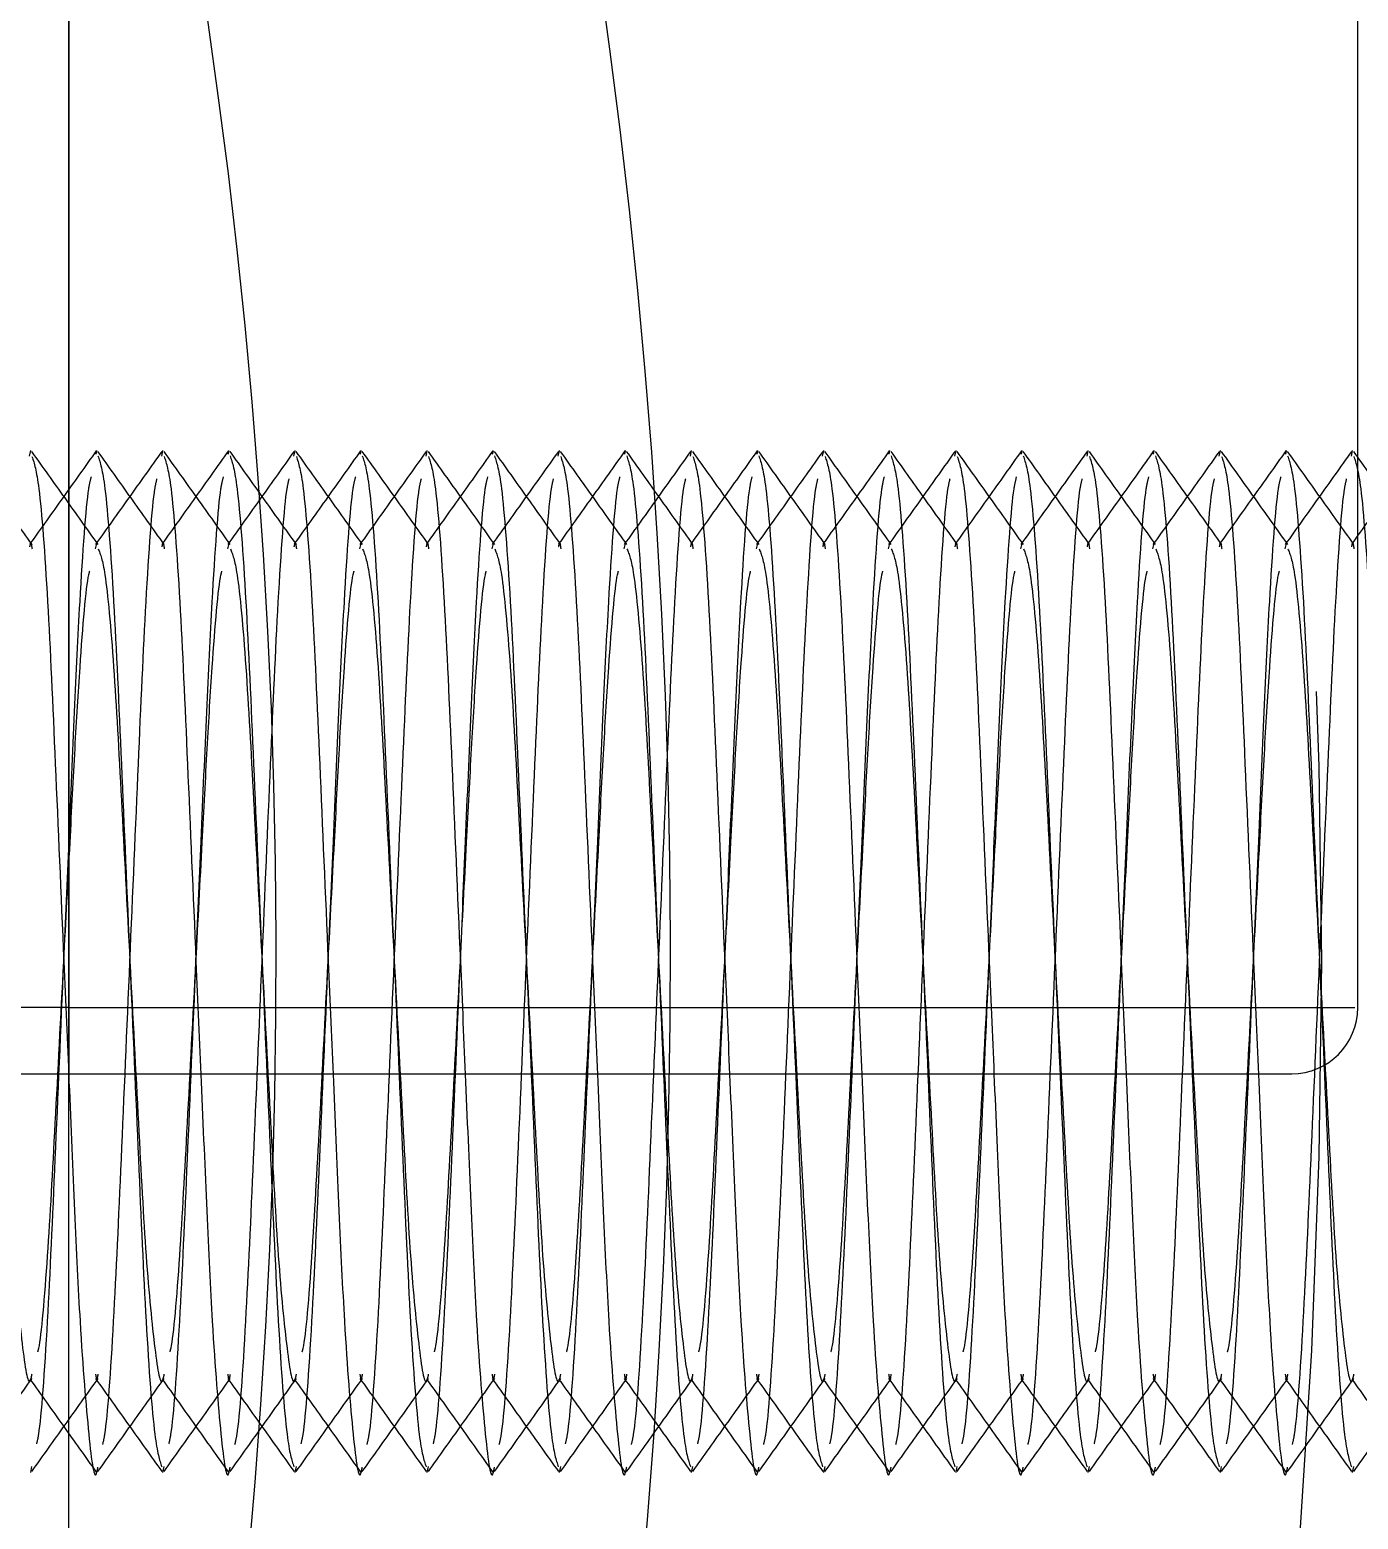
# Model space of a CAD drawing. Header units: metres. Extents: x 0 to 21025, y 0 to 14850.
# Drawn here: x 2178.36 to 2198.46, y 13176.25 to 13198.77 of the extents above; entities that cross this region are included whole.
import ezdxf

# ---------------------------------------------------------------- set-up
doc = ezdxf.new("R2010")
doc.units = ezdxf.units.M
doc.header["$LTSCALE"] = 25
doc.linetypes.add('DASHDOT', pattern=[25.4, 12.7, -6.35, 0, -6.35])
doc.linetypes.add('HIDDEN2', pattern=[4.7625, 3.175, -1.5875])
for name, color, linetype in [('SFU', 3, 'DASHDOT'), ('SL4', 4, 'Continuous'), ('ST1', 7, 'HIDDEN2')]:
    doc.layers.add(name, color=color, linetype=linetype)

msp = doc.modelspace()

# ---------------------------------------------------------------- linework, layer by layer
at = {"layer": 'SFU'}
for p, q in [((2178.949, 13167.984), (2178.949, 13489.484)), ((2178.949, 13246.684), (2178.949, 13183.984)), ((2198.449, 13183.984), (2198.449, 13246.684)), ((2178.949, 13183.984), (2159.495, 13183.984)), ((2178.949, 13183.984), (2178.949, 13182.984)), ((2178.949, 13182.984), (2178.949, 13183.984)), ((2178.949, 13183.984), (2198.404, 13183.984)), ((2160.449, 13182.984), (2178.949, 13182.984)), ((2178.949, 13182.984), (2197.449, 13182.984))]:
    msp.add_line(p, q, dxfattribs=at)
msp.add_arc((2197.449, 13183.984), 1, 270, 0, dxfattribs=at)
at = {"layer": 'SL4'}
for radius in [125, 123.91, 122.777, 119.686]:
    msp.add_circle((2083.564, 13184.681), radius, dxfattribs=at)
for radius, start, end in [(104.464, 171.10617, 157.38407), (98.5, 170.88256, 157.60769)]:
    msp.add_arc((2083.564, 13184.681), radius, start, end, dxfattribs=at)
at = {"layer": 'ST1'}
for p, q in [((2178.352, 13192.324), (2178.37, 13192.409)), ((2179.359, 13192.357), (2179.37, 13192.409)), ((2180.352, 13192.324), (2180.37, 13192.409)), ((2181.359, 13192.357), (2181.37, 13192.409)), ((2182.352, 13192.324), (2182.37, 13192.409)), ((2183.359, 13192.357), (2183.37, 13192.409)), ((2184.352, 13192.324), (2184.37, 13192.409)), ((2185.359, 13192.357), (2185.37, 13192.409)), ((2186.352, 13192.324), (2186.37, 13192.409)), ((2187.359, 13192.357), (2187.37, 13192.409)), ((2188.352, 13192.324), (2188.37, 13192.409)), ((2189.359, 13192.357), (2189.37, 13192.409)), ((2190.352, 13192.324), (2190.37, 13192.409)), ((2191.359, 13192.357), (2191.37, 13192.409)), ((2192.352, 13192.324), (2192.37, 13192.409)), ((2193.359, 13192.357), (2193.37, 13192.409)), ((2194.352, 13192.324), (2194.37, 13192.409)), ((2195.359, 13192.357), (2195.37, 13192.409)), ((2196.352, 13192.324), (2196.37, 13192.409)), ((2197.359, 13192.357), (2197.37, 13192.409)), ((2198.352, 13192.324), (2198.37, 13192.409)), ((2179.35, 13190.923), (2179.37, 13191.003)), ((2181.35, 13190.923), (2181.37, 13191.003)), ((2183.35, 13190.923), (2183.37, 13191.003)), ((2185.35, 13190.923), (2185.37, 13191.003)), ((2187.35, 13190.923), (2187.37, 13191.003)), ((2189.35, 13190.923), (2189.37, 13191.003)), ((2191.35, 13190.923), (2191.37, 13191.003)), ((2193.35, 13190.923), (2193.37, 13191.003)), ((2195.35, 13190.923), (2195.37, 13191.003)), ((2197.35, 13190.923), (2197.37, 13191.003)), ((2178.37, 13176.954), (2178.389, 13177.042)), ((2180.37, 13176.954), (2180.389, 13177.042)), ((2182.37, 13176.954), (2182.389, 13177.042)), ((2184.37, 13176.954), (2184.389, 13177.042)), ((2186.37, 13176.954), (2186.389, 13177.042)), ((2188.37, 13176.954), (2188.389, 13177.042)), ((2190.37, 13176.954), (2190.389, 13177.042)), ((2192.37, 13176.954), (2192.389, 13177.042)), ((2194.37, 13176.954), (2194.389, 13177.042)), ((2196.37, 13176.954), (2196.389, 13177.042)), ((2198.37, 13176.954), (2198.389, 13177.042))]:
    msp.add_line(p, q, dxfattribs=at)
msp.add_circle((2083.564, 13184.681), 114.333, dxfattribs=at)
for points, knots in [([(2178.39, 13190.989), (2178.222, 13191.223), (2177.888, 13191.693), (2177.553, 13192.163), (2177.386, 13192.397)], [0, 0, 0, 0, 0.499937, 1, 1, 1, 1]), ([(2179.36, 13192.404), (2179.193, 13192.169), (2178.859, 13191.7), (2178.525, 13191.231), (2178.357, 13190.997)], [0, 0, 0, 0, 0.500035, 1, 1, 1, 1]), ([(2179.39, 13190.988), (2179.223, 13191.223), (2178.889, 13191.692), (2178.554, 13192.161), (2178.387, 13192.395)], [0, 0, 0, 0, 0.49997, 1, 1, 1, 1]), ([(2180.354, 13192.397), (2180.187, 13192.162), (2179.852, 13191.692), (2179.518, 13191.223), (2179.35, 13190.988)], [0, 0, 0, 0, 0.50006, 1, 1, 1, 1]), ([(2180.39, 13190.989), (2180.222, 13191.223), (2179.888, 13191.693), (2179.553, 13192.163), (2179.386, 13192.397)], [0, 0, 0, 0, 0.499937, 1, 1, 1, 1]), ([(2181.36, 13192.404), (2181.193, 13192.169), (2180.859, 13191.7), (2180.525, 13191.231), (2180.357, 13190.997)], [0, 0, 0, 0, 0.500035, 1, 1, 1, 1]), ([(2181.39, 13190.988), (2181.223, 13191.223), (2180.889, 13191.692), (2180.554, 13192.161), (2180.387, 13192.395)], [0, 0, 0, 0, 0.49997, 1, 1, 1, 1]), ([(2182.354, 13192.397), (2182.187, 13192.162), (2181.852, 13191.692), (2181.518, 13191.223), (2181.35, 13190.988)], [0, 0, 0, 0, 0.50006, 1, 1, 1, 1]), ([(2182.39, 13190.989), (2182.222, 13191.223), (2181.888, 13191.693), (2181.553, 13192.163), (2181.386, 13192.397)], [0, 0, 0, 0, 0.499937, 1, 1, 1, 1]), ([(2183.36, 13192.404), (2183.193, 13192.169), (2182.859, 13191.7), (2182.525, 13191.231), (2182.357, 13190.997)], [0, 0, 0, 0, 0.500035, 1, 1, 1, 1]), ([(2183.39, 13190.988), (2183.223, 13191.223), (2182.889, 13191.692), (2182.554, 13192.161), (2182.387, 13192.395)], [0, 0, 0, 0, 0.49997, 1, 1, 1, 1]), ([(2184.354, 13192.397), (2184.187, 13192.162), (2183.852, 13191.692), (2183.518, 13191.223), (2183.35, 13190.988)], [0, 0, 0, 0, 0.50006, 1, 1, 1, 1]), ([(2184.39, 13190.989), (2184.222, 13191.223), (2183.888, 13191.693), (2183.553, 13192.163), (2183.386, 13192.397)], [0, 0, 0, 0, 0.499937, 1, 1, 1, 1]), ([(2185.36, 13192.404), (2185.193, 13192.169), (2184.859, 13191.7), (2184.525, 13191.231), (2184.357, 13190.997)], [0, 0, 0, 0, 0.500035, 1, 1, 1, 1]), ([(2185.39, 13190.988), (2185.223, 13191.223), (2184.889, 13191.692), (2184.554, 13192.161), (2184.387, 13192.395)], [0, 0, 0, 0, 0.49997, 1, 1, 1, 1]), ([(2186.354, 13192.397), (2186.187, 13192.162), (2185.852, 13191.692), (2185.518, 13191.223), (2185.35, 13190.988)], [0, 0, 0, 0, 0.50006, 1, 1, 1, 1]), ([(2186.39, 13190.989), (2186.222, 13191.223), (2185.888, 13191.693), (2185.553, 13192.163), (2185.386, 13192.397)], [0, 0, 0, 0, 0.499937, 1, 1, 1, 1]), ([(2187.36, 13192.404), (2187.193, 13192.169), (2186.859, 13191.7), (2186.525, 13191.231), (2186.357, 13190.997)], [0, 0, 0, 0, 0.500035, 1, 1, 1, 1]), ([(2187.39, 13190.988), (2187.223, 13191.223), (2186.889, 13191.692), (2186.554, 13192.161), (2186.387, 13192.395)], [0, 0, 0, 0, 0.49997, 1, 1, 1, 1]), ([(2188.354, 13192.397), (2188.187, 13192.162), (2187.852, 13191.692), (2187.518, 13191.223), (2187.35, 13190.988)], [0, 0, 0, 0, 0.50006, 1, 1, 1, 1]), ([(2188.39, 13190.989), (2188.222, 13191.223), (2187.888, 13191.693), (2187.553, 13192.163), (2187.386, 13192.397)], [0, 0, 0, 0, 0.499937, 1, 1, 1, 1]), ([(2189.36, 13192.404), (2189.193, 13192.169), (2188.859, 13191.7), (2188.525, 13191.231), (2188.357, 13190.997)], [0, 0, 0, 0, 0.500035, 1, 1, 1, 1]), ([(2189.39, 13190.988), (2189.223, 13191.223), (2188.889, 13191.692), (2188.554, 13192.161), (2188.387, 13192.395)], [0, 0, 0, 0, 0.49997, 1, 1, 1, 1]), ([(2190.354, 13192.397), (2190.187, 13192.162), (2189.852, 13191.692), (2189.518, 13191.223), (2189.35, 13190.988)], [0, 0, 0, 0, 0.50006, 1, 1, 1, 1]), ([(2190.39, 13190.989), (2190.222, 13191.223), (2189.888, 13191.693), (2189.553, 13192.163), (2189.386, 13192.397)], [0, 0, 0, 0, 0.499937, 1, 1, 1, 1]), ([(2191.36, 13192.404), (2191.193, 13192.169), (2190.859, 13191.7), (2190.525, 13191.231), (2190.357, 13190.997)], [0, 0, 0, 0, 0.500035, 1, 1, 1, 1]), ([(2191.39, 13190.988), (2191.223, 13191.223), (2190.889, 13191.692), (2190.554, 13192.161), (2190.387, 13192.395)], [0, 0, 0, 0, 0.49997, 1, 1, 1, 1]), ([(2192.354, 13192.397), (2192.187, 13192.162), (2191.852, 13191.692), (2191.518, 13191.223), (2191.35, 13190.988)], [0, 0, 0, 0, 0.50006, 1, 1, 1, 1]), ([(2192.39, 13190.989), (2192.222, 13191.223), (2191.888, 13191.693), (2191.553, 13192.163), (2191.386, 13192.397)], [0, 0, 0, 0, 0.4999369, 1, 1, 1, 1]), ([(2193.36, 13192.404), (2193.193, 13192.169), (2192.859, 13191.7), (2192.525, 13191.231), (2192.357, 13190.997)], [0, 0, 0, 0, 0.5000352, 1, 1, 1, 1]), ([(2193.39, 13190.988), (2193.223, 13191.223), (2192.889, 13191.692), (2192.554, 13192.161), (2192.387, 13192.395)], [0, 0, 0, 0, 0.49997, 1, 1, 1, 1]), ([(2194.354, 13192.397), (2194.187, 13192.162), (2193.852, 13191.692), (2193.518, 13191.223), (2193.35, 13190.988)], [0, 0, 0, 0, 0.50006, 1, 1, 1, 1]), ([(2194.39, 13190.989), (2194.222, 13191.223), (2193.888, 13191.693), (2193.553, 13192.163), (2193.386, 13192.397)], [0, 0, 0, 0, 0.4999369, 1, 1, 1, 1]), ([(2195.36, 13192.404), (2195.193, 13192.169), (2194.859, 13191.7), (2194.525, 13191.231), (2194.357, 13190.997)], [0, 0, 0, 0, 0.500035, 1, 1, 1, 1]), ([(2195.39, 13190.988), (2195.223, 13191.223), (2194.889, 13191.692), (2194.554, 13192.161), (2194.387, 13192.395)], [0, 0, 0, 0, 0.49997, 1, 1, 1, 1]), ([(2196.354, 13192.397), (2196.187, 13192.162), (2195.852, 13191.692), (2195.518, 13191.223), (2195.35, 13190.988)], [0, 0, 0, 0, 0.50006, 1, 1, 1, 1]), ([(2196.39, 13190.989), (2196.222, 13191.223), (2195.888, 13191.693), (2195.553, 13192.163), (2195.386, 13192.397)], [0, 0, 0, 0, 0.499937, 1, 1, 1, 1]), ([(2197.36, 13192.404), (2197.193, 13192.169), (2196.859, 13191.7), (2196.525, 13191.231), (2196.357, 13190.997)], [0, 0, 0, 0, 0.500035, 1, 1, 1, 1]), ([(2197.39, 13190.988), (2197.223, 13191.223), (2196.889, 13191.692), (2196.554, 13192.161), (2196.387, 13192.395)], [0, 0, 0, 0, 0.49997, 1, 1, 1, 1]), ([(2198.354, 13192.397), (2198.187, 13192.162), (2197.852, 13191.692), (2197.518, 13191.223), (2197.35, 13190.988)], [0, 0, 0, 0, 0.50006, 1, 1, 1, 1]), ([(2198.39, 13190.989), (2198.222, 13191.223), (2197.888, 13191.693), (2197.553, 13192.163), (2197.386, 13192.397)], [0, 0, 0, 0, 0.499937, 1, 1, 1, 1]), ([(2199.36, 13192.404), (2199.193, 13192.169), (2198.859, 13191.7), (2198.525, 13191.231), (2198.357, 13190.997)], [0, 0, 0, 0, 0.500035, 1, 1, 1, 1]), ([(2199.39, 13190.988), (2199.223, 13191.223), (2198.889, 13191.692), (2198.554, 13192.161), (2198.387, 13192.395)], [0, 0, 0, 0, 0.49997, 1, 1, 1, 1]), ([(2178.389, 13192.32), (2178.423, 13192.218), (2178.498, 13191.992), (2178.627, 13190.27), (2178.74, 13187.721), (2178.853, 13185.083), (2178.954, 13182.756), (2179.033, 13180.868), (2179.127, 13178.898), (2179.25, 13177.427), (2179.335, 13176.76), (2179.382, 13177.005), (2179.387, 13177.035)], [0, 0, 0, 0, 0.1052351, 0.2326582, 0.3550505, 0.4813706, 0.5574277, 0.6444204, 0.7309556, 0.8583788, 0.9825482, 1, 1, 1, 1]), ([(2179.387, 13192.327), (2179.422, 13192.224), (2179.497, 13191.997), (2179.627, 13190.271), (2179.74, 13187.719), (2179.87, 13184.681), (2180.001, 13181.643), (2180.113, 13179.092), (2180.243, 13177.367), (2180.318, 13177.141), (2180.352, 13177.038)], [0, 0, 0, 0, 0.110571, 0.242596, 0.369408, 0.50029, 0.631172, 0.757984, 0.890008, 1, 1, 1, 1]), ([(2180.389, 13192.32), (2180.423, 13192.218), (2180.498, 13191.992), (2180.627, 13190.27), (2180.74, 13187.721), (2180.853, 13185.083), (2180.954, 13182.756), (2181.033, 13180.868), (2181.127, 13178.898), (2181.25, 13177.427), (2181.335, 13176.76), (2181.382, 13177.005), (2181.387, 13177.035)], [0, 0, 0, 0, 0.105235, 0.232658, 0.35505, 0.481371, 0.557428, 0.64442, 0.730956, 0.858379, 0.982548, 1, 1, 1, 1]), ([(2181.387, 13192.327), (2181.422, 13192.224), (2181.497, 13191.997), (2181.627, 13190.271), (2181.74, 13187.719), (2181.87, 13184.681), (2182.001, 13181.643), (2182.113, 13179.092), (2182.243, 13177.367), (2182.318, 13177.141), (2182.352, 13177.038)], [0, 0, 0, 0, 0.110571, 0.242596, 0.369408, 0.50029, 0.631172, 0.757984, 0.890008, 1, 1, 1, 1]), ([(2182.389, 13192.32), (2182.423, 13192.218), (2182.498, 13191.992), (2182.627, 13190.27), (2182.74, 13187.721), (2182.853, 13185.083), (2182.954, 13182.756), (2183.033, 13180.868), (2183.127, 13178.898), (2183.25, 13177.427), (2183.335, 13176.76), (2183.382, 13177.005), (2183.387, 13177.035)], [0, 0, 0, 0, 0.105235, 0.232658, 0.35505, 0.481371, 0.557428, 0.64442, 0.730956, 0.858379, 0.982548, 1, 1, 1, 1]), ([(2183.387, 13192.327), (2183.422, 13192.224), (2183.497, 13191.997), (2183.627, 13190.271), (2183.74, 13187.719), (2183.87, 13184.681), (2184.001, 13181.643), (2184.113, 13179.092), (2184.243, 13177.367), (2184.318, 13177.141), (2184.352, 13177.038)], [0, 0, 0, 0, 0.110571, 0.242596, 0.369408, 0.50029, 0.631172, 0.757984, 0.890008, 1, 1, 1, 1]), ([(2184.389, 13192.32), (2184.423, 13192.218), (2184.498, 13191.992), (2184.627, 13190.27), (2184.74, 13187.721), (2184.853, 13185.083), (2184.954, 13182.756), (2185.033, 13180.868), (2185.127, 13178.898), (2185.25, 13177.427), (2185.335, 13176.76), (2185.382, 13177.005), (2185.387, 13177.035)], [0, 0, 0, 0, 0.105235, 0.232658, 0.35505, 0.481371, 0.557428, 0.64442, 0.730956, 0.858379, 0.982548, 1, 1, 1, 1]), ([(2185.387, 13192.327), (2185.422, 13192.224), (2185.497, 13191.997), (2185.627, 13190.271), (2185.74, 13187.719), (2185.87, 13184.681), (2186.001, 13181.643), (2186.113, 13179.092), (2186.243, 13177.367), (2186.318, 13177.141), (2186.352, 13177.038)], [0, 0, 0, 0, 0.110571, 0.242596, 0.369408, 0.50029, 0.631172, 0.757984, 0.890008, 1, 1, 1, 1]), ([(2186.389, 13192.32), (2186.423, 13192.218), (2186.498, 13191.992), (2186.627, 13190.27), (2186.74, 13187.721), (2186.853, 13185.083), (2186.954, 13182.756), (2187.033, 13180.868), (2187.127, 13178.898), (2187.25, 13177.427), (2187.335, 13176.76), (2187.382, 13177.005), (2187.387, 13177.035)], [0, 0, 0, 0, 0.105235, 0.232658, 0.35505, 0.481371, 0.557428, 0.64442, 0.730956, 0.858379, 0.982548, 1, 1, 1, 1]), ([(2187.387, 13192.327), (2187.422, 13192.224), (2187.497, 13191.997), (2187.627, 13190.271), (2187.74, 13187.719), (2187.87, 13184.681), (2188.001, 13181.643), (2188.113, 13179.092), (2188.243, 13177.367), (2188.318, 13177.141), (2188.352, 13177.038)], [0, 0, 0, 0, 0.110571, 0.242596, 0.369408, 0.50029, 0.631172, 0.757984, 0.890008, 1, 1, 1, 1]), ([(2188.389, 13192.32), (2188.423, 13192.218), (2188.498, 13191.992), (2188.627, 13190.27), (2188.74, 13187.721), (2188.853, 13185.083), (2188.954, 13182.756), (2189.033, 13180.868), (2189.127, 13178.898), (2189.25, 13177.427), (2189.335, 13176.76), (2189.382, 13177.005), (2189.387, 13177.035)], [0, 0, 0, 0, 0.1052351, 0.2326582, 0.3550505, 0.4813706, 0.5574277, 0.6444204, 0.7309556, 0.8583788, 0.9825482, 1, 1, 1, 1]), ([(2189.387, 13192.327), (2189.422, 13192.224), (2189.497, 13191.997), (2189.627, 13190.271), (2189.74, 13187.719), (2189.87, 13184.681), (2190.001, 13181.643), (2190.113, 13179.092), (2190.243, 13177.367), (2190.318, 13177.141), (2190.352, 13177.038)], [0, 0, 0, 0, 0.110571, 0.242596, 0.369408, 0.50029, 0.631172, 0.757984, 0.890008, 1, 1, 1, 1]), ([(2190.389, 13192.32), (2190.423, 13192.218), (2190.498, 13191.992), (2190.627, 13190.27), (2190.74, 13187.721), (2190.853, 13185.083), (2190.954, 13182.756), (2191.033, 13180.868), (2191.127, 13178.898), (2191.25, 13177.427), (2191.335, 13176.76), (2191.382, 13177.005), (2191.387, 13177.035)], [0, 0, 0, 0, 0.105235, 0.232658, 0.35505, 0.481371, 0.557428, 0.64442, 0.730956, 0.858379, 0.982548, 1, 1, 1, 1]), ([(2191.387, 13192.327), (2191.422, 13192.224), (2191.497, 13191.997), (2191.627, 13190.271), (2191.74, 13187.719), (2191.87, 13184.681), (2192.001, 13181.643), (2192.113, 13179.092), (2192.243, 13177.367), (2192.318, 13177.141), (2192.352, 13177.038)], [0, 0, 0, 0, 0.1105714, 0.242596, 0.3694081, 0.5002899, 0.6311716, 0.7579837, 0.8900083, 1, 1, 1, 1]), ([(2192.389, 13192.32), (2192.423, 13192.218), (2192.498, 13191.992), (2192.627, 13190.27), (2192.74, 13187.721), (2192.853, 13185.083), (2192.954, 13182.756), (2193.033, 13180.868), (2193.127, 13178.898), (2193.25, 13177.427), (2193.335, 13176.76), (2193.382, 13177.005), (2193.387, 13177.035)], [0, 0, 0, 0, 0.105235, 0.232658, 0.35505, 0.481371, 0.557428, 0.64442, 0.730956, 0.858379, 0.982548, 1, 1, 1, 1]), ([(2193.387, 13192.327), (2193.422, 13192.224), (2193.497, 13191.997), (2193.627, 13190.271), (2193.74, 13187.719), (2193.87, 13184.681), (2194.001, 13181.643), (2194.113, 13179.092), (2194.243, 13177.367), (2194.318, 13177.141), (2194.352, 13177.038)], [0, 0, 0, 0, 0.1105714, 0.242596, 0.3694081, 0.5002899, 0.6311716, 0.7579837, 0.8900083, 1, 1, 1, 1]), ([(2194.389, 13192.32), (2194.423, 13192.218), (2194.498, 13191.992), (2194.627, 13190.27), (2194.74, 13187.721), (2194.853, 13185.083), (2194.954, 13182.756), (2195.033, 13180.868), (2195.127, 13178.898), (2195.25, 13177.427), (2195.335, 13176.76), (2195.382, 13177.005), (2195.387, 13177.035)], [0, 0, 0, 0, 0.1052351, 0.2326582, 0.3550505, 0.4813706, 0.5574277, 0.6444204, 0.7309556, 0.8583788, 0.9825482, 1, 1, 1, 1]), ([(2195.387, 13192.327), (2195.422, 13192.224), (2195.497, 13191.997), (2195.627, 13190.271), (2195.74, 13187.719), (2195.87, 13184.681), (2196.001, 13181.643), (2196.113, 13179.092), (2196.243, 13177.367), (2196.318, 13177.141), (2196.352, 13177.038)], [0, 0, 0, 0, 0.110571, 0.242596, 0.369408, 0.50029, 0.631172, 0.757984, 0.890008, 1, 1, 1, 1]), ([(2196.389, 13192.32), (2196.423, 13192.218), (2196.498, 13191.992), (2196.627, 13190.27), (2196.74, 13187.721), (2196.853, 13185.083), (2196.954, 13182.756), (2197.033, 13180.868), (2197.127, 13178.898), (2197.25, 13177.427), (2197.335, 13176.76), (2197.382, 13177.005), (2197.387, 13177.035)], [0, 0, 0, 0, 0.1052351, 0.2326582, 0.3550505, 0.4813706, 0.5574277, 0.6444204, 0.7309556, 0.8583788, 0.9825482, 1, 1, 1, 1]), ([(2197.387, 13192.327), (2197.422, 13192.224), (2197.497, 13191.997), (2197.627, 13190.271), (2197.74, 13187.719), (2197.87, 13184.681), (2198.001, 13181.643), (2198.113, 13179.092), (2198.243, 13177.367), (2198.318, 13177.141), (2198.352, 13177.038)], [0, 0, 0, 0, 0.110571, 0.242596, 0.369408, 0.50029, 0.631172, 0.757984, 0.890008, 1, 1, 1, 1]), ([(2198.389, 13192.32), (2198.423, 13192.218), (2198.498, 13191.992), (2198.627, 13190.27), (2198.74, 13187.721), (2198.853, 13185.083), (2198.954, 13182.756), (2199.033, 13180.868), (2199.127, 13178.898), (2199.25, 13177.427), (2199.335, 13176.76), (2199.382, 13177.005), (2199.387, 13177.035)], [0, 0, 0, 0, 0.105235, 0.232658, 0.35505, 0.481371, 0.557428, 0.64442, 0.730956, 0.858379, 0.982548, 1, 1, 1, 1]), ([(2178.461, 13177.385), (2178.471, 13177.426), (2178.523, 13177.631), (2178.627, 13179.128), (2178.74, 13181.631), (2178.853, 13184.282), (2178.954, 13186.604), (2179.033, 13188.506), (2179.126, 13190.417), (2179.22, 13191.759), (2179.274, 13191.965), (2179.287, 13192.014)], [0, 0, 0, 0, 0.038658, 0.193158, 0.341558, 0.49472, 0.586939, 0.692417, 0.79734, 0.95184, 1, 1, 1, 1]), ([(2179.46, 13177.378), (2179.47, 13177.42), (2179.523, 13177.626), (2179.627, 13179.127), (2179.74, 13181.634), (2179.87, 13184.681), (2180.001, 13187.728), (2180.113, 13190.235), (2180.218, 13191.735), (2180.27, 13191.94), (2180.28, 13191.982)], [0, 0, 0, 0, 0.040767, 0.196457, 0.346, 0.500342, 0.654684, 0.804227, 0.959916, 1, 1, 1, 1]), ([(2180.461, 13177.385), (2180.471, 13177.426), (2180.523, 13177.631), (2180.627, 13179.128), (2180.74, 13181.631), (2180.853, 13184.282), (2180.954, 13186.604), (2181.033, 13188.506), (2181.126, 13190.417), (2181.22, 13191.759), (2181.274, 13191.965), (2181.287, 13192.014)], [0, 0, 0, 0, 0.038658, 0.193158, 0.341558, 0.49472, 0.586939, 0.692417, 0.79734, 0.95184, 1, 1, 1, 1]), ([(2181.46, 13177.378), (2181.47, 13177.42), (2181.523, 13177.626), (2181.627, 13179.127), (2181.74, 13181.634), (2181.87, 13184.681), (2182.001, 13187.728), (2182.113, 13190.235), (2182.218, 13191.735), (2182.27, 13191.94), (2182.28, 13191.982)], [0, 0, 0, 0, 0.040767, 0.196457, 0.346, 0.500342, 0.654684, 0.804227, 0.959916, 1, 1, 1, 1]), ([(2182.461, 13177.385), (2182.471, 13177.426), (2182.523, 13177.631), (2182.627, 13179.128), (2182.74, 13181.631), (2182.853, 13184.282), (2182.954, 13186.604), (2183.033, 13188.506), (2183.126, 13190.417), (2183.22, 13191.759), (2183.274, 13191.965), (2183.287, 13192.014)], [0, 0, 0, 0, 0.038658, 0.193158, 0.341558, 0.49472, 0.586939, 0.692417, 0.79734, 0.95184, 1, 1, 1, 1]), ([(2183.46, 13177.378), (2183.47, 13177.42), (2183.523, 13177.626), (2183.627, 13179.127), (2183.74, 13181.634), (2183.87, 13184.681), (2184.001, 13187.728), (2184.113, 13190.235), (2184.218, 13191.735), (2184.27, 13191.94), (2184.28, 13191.982)], [0, 0, 0, 0, 0.040767, 0.196457, 0.346, 0.500342, 0.654684, 0.804227, 0.959916, 1, 1, 1, 1]), ([(2184.461, 13177.385), (2184.471, 13177.426), (2184.523, 13177.631), (2184.627, 13179.128), (2184.74, 13181.631), (2184.853, 13184.282), (2184.954, 13186.604), (2185.033, 13188.506), (2185.126, 13190.417), (2185.22, 13191.759), (2185.274, 13191.965), (2185.287, 13192.014)], [0, 0, 0, 0, 0.038658, 0.193158, 0.341558, 0.49472, 0.586939, 0.692417, 0.79734, 0.95184, 1, 1, 1, 1]), ([(2185.46, 13177.378), (2185.47, 13177.42), (2185.523, 13177.626), (2185.627, 13179.127), (2185.74, 13181.634), (2185.87, 13184.681), (2186.001, 13187.728), (2186.113, 13190.235), (2186.218, 13191.735), (2186.27, 13191.94), (2186.28, 13191.982)], [0, 0, 0, 0, 0.040767, 0.196457, 0.346, 0.500342, 0.654684, 0.804227, 0.959916, 1, 1, 1, 1]), ([(2186.461, 13177.385), (2186.471, 13177.426), (2186.523, 13177.631), (2186.627, 13179.128), (2186.74, 13181.631), (2186.853, 13184.282), (2186.954, 13186.604), (2187.033, 13188.506), (2187.126, 13190.417), (2187.22, 13191.759), (2187.274, 13191.965), (2187.287, 13192.014)], [0, 0, 0, 0, 0.038658, 0.193158, 0.341558, 0.49472, 0.586939, 0.692417, 0.79734, 0.95184, 1, 1, 1, 1]), ([(2187.46, 13177.378), (2187.47, 13177.42), (2187.523, 13177.626), (2187.627, 13179.127), (2187.74, 13181.634), (2187.87, 13184.681), (2188.001, 13187.728), (2188.113, 13190.235), (2188.218, 13191.735), (2188.27, 13191.94), (2188.28, 13191.982)], [0, 0, 0, 0, 0.040767, 0.196457, 0.346, 0.500342, 0.654684, 0.804227, 0.959916, 1, 1, 1, 1]), ([(2188.461, 13177.385), (2188.471, 13177.426), (2188.523, 13177.631), (2188.627, 13179.128), (2188.74, 13181.631), (2188.853, 13184.282), (2188.954, 13186.604), (2189.033, 13188.506), (2189.126, 13190.417), (2189.22, 13191.759), (2189.274, 13191.965), (2189.287, 13192.014)], [0, 0, 0, 0, 0.038658, 0.193158, 0.341558, 0.49472, 0.586939, 0.692417, 0.79734, 0.95184, 1, 1, 1, 1]), ([(2189.46, 13177.378), (2189.47, 13177.42), (2189.523, 13177.626), (2189.627, 13179.127), (2189.74, 13181.634), (2189.87, 13184.681), (2190.001, 13187.728), (2190.113, 13190.235), (2190.218, 13191.735), (2190.27, 13191.94), (2190.28, 13191.982)], [0, 0, 0, 0, 0.040767, 0.196457, 0.346, 0.500342, 0.654684, 0.804227, 0.959916, 1, 1, 1, 1]), ([(2190.461, 13177.385), (2190.471, 13177.426), (2190.523, 13177.631), (2190.627, 13179.128), (2190.74, 13181.631), (2190.853, 13184.282), (2190.954, 13186.604), (2191.033, 13188.506), (2191.126, 13190.417), (2191.22, 13191.759), (2191.274, 13191.965), (2191.287, 13192.014)], [0, 0, 0, 0, 0.038658, 0.193158, 0.341558, 0.49472, 0.586939, 0.692417, 0.79734, 0.95184, 1, 1, 1, 1]), ([(2191.46, 13177.378), (2191.47, 13177.42), (2191.523, 13177.626), (2191.627, 13179.127), (2191.74, 13181.634), (2191.87, 13184.681), (2192.001, 13187.728), (2192.113, 13190.235), (2192.218, 13191.735), (2192.27, 13191.94), (2192.28, 13191.982)], [0, 0, 0, 0, 0.040767, 0.196457, 0.346, 0.500342, 0.654684, 0.804227, 0.959916, 1, 1, 1, 1]), ([(2192.461, 13177.385), (2192.471, 13177.426), (2192.523, 13177.631), (2192.627, 13179.128), (2192.74, 13181.631), (2192.853, 13184.282), (2192.954, 13186.604), (2193.033, 13188.506), (2193.126, 13190.417), (2193.22, 13191.759), (2193.274, 13191.965), (2193.287, 13192.014)], [0, 0, 0, 0, 0.038658, 0.193158, 0.341558, 0.49472, 0.586939, 0.692417, 0.79734, 0.95184, 1, 1, 1, 1]), ([(2193.46, 13177.378), (2193.47, 13177.42), (2193.523, 13177.626), (2193.627, 13179.127), (2193.74, 13181.634), (2193.87, 13184.681), (2194.001, 13187.728), (2194.113, 13190.235), (2194.218, 13191.735), (2194.27, 13191.94), (2194.28, 13191.982)], [0, 0, 0, 0, 0.040767, 0.196457, 0.346, 0.500342, 0.654684, 0.804227, 0.959916, 1, 1, 1, 1]), ([(2194.461, 13177.385), (2194.471, 13177.426), (2194.523, 13177.631), (2194.627, 13179.128), (2194.74, 13181.631), (2194.853, 13184.282), (2194.954, 13186.604), (2195.033, 13188.506), (2195.126, 13190.417), (2195.22, 13191.759), (2195.274, 13191.965), (2195.287, 13192.014)], [0, 0, 0, 0, 0.038658, 0.193158, 0.341558, 0.49472, 0.586939, 0.692417, 0.79734, 0.95184, 1, 1, 1, 1]), ([(2195.46, 13177.378), (2195.47, 13177.42), (2195.523, 13177.626), (2195.627, 13179.127), (2195.74, 13181.634), (2195.87, 13184.681), (2196.001, 13187.728), (2196.113, 13190.235), (2196.218, 13191.735), (2196.27, 13191.94), (2196.28, 13191.982)], [0, 0, 0, 0, 0.040767, 0.196457, 0.346, 0.500342, 0.654684, 0.804227, 0.959916, 1, 1, 1, 1]), ([(2196.461, 13177.385), (2196.471, 13177.426), (2196.523, 13177.631), (2196.627, 13179.128), (2196.74, 13181.631), (2196.853, 13184.282), (2196.954, 13186.604), (2197.033, 13188.506), (2197.126, 13190.417), (2197.22, 13191.759), (2197.274, 13191.965), (2197.287, 13192.014)], [0, 0, 0, 0, 0.038658, 0.193158, 0.341558, 0.49472, 0.586939, 0.692417, 0.79734, 0.95184, 1, 1, 1, 1]), ([(2197.46, 13177.378), (2197.47, 13177.42), (2197.523, 13177.626), (2197.627, 13179.127), (2197.74, 13181.634), (2197.87, 13184.681), (2198.001, 13187.728), (2198.113, 13190.235), (2198.218, 13191.735), (2198.27, 13191.94), (2198.28, 13191.982)], [0, 0, 0, 0, 0.0407674, 0.196457, 0.3459999, 0.5003418, 0.6546838, 0.8042266, 0.9599163, 1, 1, 1, 1]), ([(2177.391, 13190.923), (2177.424, 13190.841), (2177.498, 13190.656), (2177.627, 13189.253), (2177.74, 13187.167), (2177.87, 13184.679), (2178.001, 13182.204), (2178.113, 13180.078), (2178.25, 13178.744), (2178.336, 13178.201), (2178.384, 13178.409), (2178.39, 13178.438)], [0, 0, 0, 0, 0.103385, 0.230773, 0.353124, 0.479408, 0.605692, 0.728043, 0.855432, 0.979562, 1, 1, 1, 1]), ([(2178.357, 13190.953), (2178.362, 13190.976), (2178.373, 13191.035), (2178.384, 13190.966), (2178.39, 13190.924)], [0, 0, 0, 0, 0.390533, 1, 1, 1, 1]), ([(2179.391, 13190.923), (2179.424, 13190.841), (2179.498, 13190.656), (2179.627, 13189.253), (2179.74, 13187.167), (2179.87, 13184.679), (2180.001, 13182.204), (2180.113, 13180.078), (2180.25, 13178.744), (2180.336, 13178.201), (2180.384, 13178.409), (2180.39, 13178.438)], [0, 0, 0, 0, 0.103385, 0.230773, 0.353124, 0.479408, 0.605692, 0.728043, 0.855432, 0.979562, 1, 1, 1, 1]), ([(2180.357, 13190.953), (2180.362, 13190.976), (2180.373, 13191.035), (2180.384, 13190.966), (2180.39, 13190.924)], [0, 0, 0, 0, 0.390533, 1, 1, 1, 1]), ([(2181.391, 13190.923), (2181.424, 13190.841), (2181.498, 13190.656), (2181.627, 13189.253), (2181.74, 13187.167), (2181.87, 13184.679), (2182.001, 13182.204), (2182.113, 13180.078), (2182.25, 13178.744), (2182.336, 13178.201), (2182.384, 13178.409), (2182.39, 13178.438)], [0, 0, 0, 0, 0.103385, 0.230773, 0.353124, 0.479408, 0.605692, 0.728043, 0.855432, 0.979562, 1, 1, 1, 1]), ([(2182.357, 13190.953), (2182.362, 13190.976), (2182.373, 13191.035), (2182.384, 13190.966), (2182.39, 13190.924)], [0, 0, 0, 0, 0.390533, 1, 1, 1, 1]), ([(2183.391, 13190.923), (2183.424, 13190.841), (2183.498, 13190.656), (2183.627, 13189.253), (2183.74, 13187.167), (2183.87, 13184.679), (2184.001, 13182.204), (2184.113, 13180.078), (2184.25, 13178.744), (2184.336, 13178.201), (2184.384, 13178.409), (2184.39, 13178.438)], [0, 0, 0, 0, 0.103385, 0.230773, 0.353124, 0.479408, 0.605692, 0.728043, 0.855432, 0.979562, 1, 1, 1, 1]), ([(2184.357, 13190.953), (2184.362, 13190.976), (2184.373, 13191.035), (2184.384, 13190.966), (2184.39, 13190.924)], [0, 0, 0, 0, 0.390533, 1, 1, 1, 1]), ([(2185.391, 13190.923), (2185.424, 13190.841), (2185.498, 13190.656), (2185.627, 13189.253), (2185.74, 13187.167), (2185.87, 13184.679), (2186.001, 13182.204), (2186.113, 13180.078), (2186.25, 13178.744), (2186.336, 13178.201), (2186.384, 13178.409), (2186.39, 13178.438)], [0, 0, 0, 0, 0.103385, 0.230773, 0.353124, 0.479408, 0.605692, 0.728043, 0.855432, 0.979562, 1, 1, 1, 1]), ([(2186.357, 13190.953), (2186.362, 13190.976), (2186.373, 13191.035), (2186.384, 13190.966), (2186.39, 13190.924)], [0, 0, 0, 0, 0.390533, 1, 1, 1, 1]), ([(2187.391, 13190.923), (2187.424, 13190.841), (2187.498, 13190.656), (2187.627, 13189.253), (2187.74, 13187.167), (2187.87, 13184.679), (2188.001, 13182.204), (2188.113, 13180.078), (2188.25, 13178.744), (2188.336, 13178.201), (2188.384, 13178.409), (2188.39, 13178.438)], [0, 0, 0, 0, 0.103385, 0.230773, 0.353124, 0.479408, 0.605692, 0.728043, 0.855432, 0.979562, 1, 1, 1, 1]), ([(2188.357, 13190.953), (2188.362, 13190.976), (2188.373, 13191.035), (2188.384, 13190.966), (2188.39, 13190.924)], [0, 0, 0, 0, 0.390533, 1, 1, 1, 1]), ([(2189.391, 13190.923), (2189.424, 13190.841), (2189.498, 13190.656), (2189.627, 13189.253), (2189.74, 13187.167), (2189.87, 13184.679), (2190.001, 13182.204), (2190.113, 13180.078), (2190.25, 13178.744), (2190.336, 13178.201), (2190.384, 13178.409), (2190.39, 13178.438)], [0, 0, 0, 0, 0.103385, 0.230773, 0.353124, 0.479408, 0.605692, 0.728043, 0.855432, 0.979562, 1, 1, 1, 1]), ([(2190.357, 13190.953), (2190.362, 13190.976), (2190.373, 13191.035), (2190.384, 13190.966), (2190.39, 13190.924)], [0, 0, 0, 0, 0.390533, 1, 1, 1, 1]), ([(2191.391, 13190.923), (2191.424, 13190.841), (2191.498, 13190.656), (2191.627, 13189.253), (2191.74, 13187.167), (2191.87, 13184.679), (2192.001, 13182.204), (2192.113, 13180.078), (2192.25, 13178.744), (2192.336, 13178.201), (2192.384, 13178.409), (2192.39, 13178.438)], [0, 0, 0, 0, 0.103385, 0.230773, 0.353124, 0.479408, 0.605692, 0.728043, 0.855432, 0.979562, 1, 1, 1, 1]), ([(2192.357, 13190.953), (2192.362, 13190.976), (2192.373, 13191.035), (2192.384, 13190.966), (2192.39, 13190.924)], [0, 0, 0, 0, 0.390533, 1, 1, 1, 1]), ([(2193.391, 13190.923), (2193.424, 13190.841), (2193.498, 13190.656), (2193.627, 13189.253), (2193.74, 13187.167), (2193.87, 13184.679), (2194.001, 13182.204), (2194.113, 13180.078), (2194.25, 13178.744), (2194.336, 13178.201), (2194.384, 13178.409), (2194.39, 13178.438)], [0, 0, 0, 0, 0.103385, 0.230773, 0.353124, 0.479408, 0.605692, 0.728043, 0.855432, 0.979562, 1, 1, 1, 1]), ([(2194.357, 13190.953), (2194.362, 13190.976), (2194.373, 13191.035), (2194.384, 13190.966), (2194.39, 13190.924)], [0, 0, 0, 0, 0.390533, 1, 1, 1, 1]), ([(2195.391, 13190.923), (2195.424, 13190.841), (2195.498, 13190.656), (2195.627, 13189.253), (2195.74, 13187.167), (2195.87, 13184.679), (2196.001, 13182.204), (2196.113, 13180.078), (2196.25, 13178.744), (2196.336, 13178.201), (2196.384, 13178.409), (2196.39, 13178.438)], [0, 0, 0, 0, 0.103385, 0.230773, 0.353124, 0.479408, 0.605692, 0.728043, 0.855432, 0.979562, 1, 1, 1, 1]), ([(2196.357, 13190.953), (2196.362, 13190.976), (2196.373, 13191.035), (2196.384, 13190.966), (2196.39, 13190.924)], [0, 0, 0, 0, 0.390533, 1, 1, 1, 1]), ([(2197.391, 13190.923), (2197.424, 13190.841), (2197.498, 13190.656), (2197.627, 13189.253), (2197.74, 13187.167), (2197.87, 13184.679), (2198.001, 13182.204), (2198.113, 13180.078), (2198.25, 13178.744), (2198.336, 13178.201), (2198.384, 13178.409), (2198.39, 13178.438)], [0, 0, 0, 0, 0.103385, 0.230773, 0.353124, 0.479408, 0.605692, 0.728043, 0.855432, 0.979562, 1, 1, 1, 1]), ([(2198.357, 13190.953), (2198.362, 13190.976), (2198.373, 13191.035), (2198.384, 13190.966), (2198.39, 13190.924)], [0, 0, 0, 0, 0.390533, 1, 1, 1, 1]), ([(2178.478, 13178.777), (2178.483, 13178.794), (2178.529, 13178.959), (2178.628, 13180.15), (2178.74, 13182.183), (2178.858, 13184.462), (2178.962, 13186.412), (2179.04, 13187.942), (2179.129, 13189.394), (2179.211, 13190.403), (2179.258, 13190.567), (2179.262, 13190.584)], [0, 0, 0, 0, 0.019148, 0.181961, 0.338335, 0.499736, 0.617516, 0.717853, 0.818619, 0.981432, 1, 1, 1, 1]), ([(2180.478, 13178.777), (2180.483, 13178.794), (2180.529, 13178.959), (2180.628, 13180.15), (2180.74, 13182.183), (2180.858, 13184.462), (2180.962, 13186.412), (2181.04, 13187.942), (2181.129, 13189.394), (2181.211, 13190.403), (2181.258, 13190.567), (2181.262, 13190.584)], [0, 0, 0, 0, 0.019148, 0.181961, 0.338335, 0.499736, 0.617516, 0.717853, 0.818619, 0.981432, 1, 1, 1, 1]), ([(2182.478, 13178.777), (2182.483, 13178.794), (2182.529, 13178.959), (2182.628, 13180.15), (2182.74, 13182.183), (2182.858, 13184.462), (2182.962, 13186.412), (2183.04, 13187.942), (2183.129, 13189.394), (2183.211, 13190.403), (2183.258, 13190.567), (2183.262, 13190.584)], [0, 0, 0, 0, 0.019148, 0.181961, 0.338335, 0.499736, 0.617516, 0.717853, 0.818619, 0.981432, 1, 1, 1, 1]), ([(2184.478, 13178.777), (2184.483, 13178.794), (2184.529, 13178.959), (2184.628, 13180.15), (2184.74, 13182.183), (2184.858, 13184.462), (2184.962, 13186.412), (2185.04, 13187.942), (2185.129, 13189.394), (2185.211, 13190.403), (2185.258, 13190.567), (2185.262, 13190.584)], [0, 0, 0, 0, 0.019148, 0.181961, 0.338335, 0.499736, 0.617516, 0.717853, 0.818619, 0.981432, 1, 1, 1, 1]), ([(2186.478, 13178.777), (2186.483, 13178.794), (2186.529, 13178.959), (2186.628, 13180.15), (2186.74, 13182.183), (2186.858, 13184.462), (2186.962, 13186.412), (2187.04, 13187.942), (2187.129, 13189.394), (2187.211, 13190.403), (2187.258, 13190.567), (2187.262, 13190.584)], [0, 0, 0, 0, 0.019148, 0.181961, 0.338335, 0.499736, 0.617516, 0.717853, 0.818619, 0.981432, 1, 1, 1, 1]), ([(2188.478, 13178.777), (2188.483, 13178.794), (2188.529, 13178.959), (2188.628, 13180.15), (2188.74, 13182.183), (2188.858, 13184.462), (2188.962, 13186.412), (2189.04, 13187.942), (2189.129, 13189.394), (2189.211, 13190.403), (2189.258, 13190.567), (2189.262, 13190.584)], [0, 0, 0, 0, 0.019148, 0.181961, 0.338335, 0.499736, 0.617516, 0.717853, 0.818619, 0.981432, 1, 1, 1, 1]), ([(2190.478, 13178.777), (2190.483, 13178.794), (2190.529, 13178.959), (2190.628, 13180.15), (2190.74, 13182.183), (2190.858, 13184.462), (2190.962, 13186.412), (2191.04, 13187.942), (2191.129, 13189.394), (2191.211, 13190.403), (2191.258, 13190.567), (2191.262, 13190.584)], [0, 0, 0, 0, 0.019148, 0.181961, 0.338335, 0.499736, 0.617516, 0.717853, 0.818619, 0.981432, 1, 1, 1, 1]), ([(2192.478, 13178.777), (2192.483, 13178.794), (2192.529, 13178.959), (2192.628, 13180.15), (2192.74, 13182.183), (2192.858, 13184.462), (2192.962, 13186.412), (2193.04, 13187.942), (2193.129, 13189.394), (2193.211, 13190.403), (2193.258, 13190.567), (2193.262, 13190.584)], [0, 0, 0, 0, 0.019148, 0.181961, 0.338335, 0.499736, 0.617516, 0.717853, 0.818619, 0.981432, 1, 1, 1, 1]), ([(2194.478, 13178.777), (2194.483, 13178.794), (2194.529, 13178.959), (2194.628, 13180.15), (2194.74, 13182.183), (2194.858, 13184.462), (2194.962, 13186.412), (2195.04, 13187.942), (2195.129, 13189.394), (2195.211, 13190.403), (2195.258, 13190.567), (2195.262, 13190.584)], [0, 0, 0, 0, 0.019148, 0.181961, 0.338335, 0.499736, 0.617516, 0.717853, 0.818619, 0.981432, 1, 1, 1, 1]), ([(2196.478, 13178.777), (2196.483, 13178.794), (2196.529, 13178.959), (2196.628, 13180.15), (2196.74, 13182.183), (2196.858, 13184.462), (2196.962, 13186.412), (2197.04, 13187.942), (2197.129, 13189.394), (2197.211, 13190.403), (2197.258, 13190.567), (2197.262, 13190.584)], [0, 0, 0, 0, 0.019148, 0.181961, 0.338335, 0.499736, 0.617516, 0.717853, 0.818619, 0.981432, 1, 1, 1, 1]), ([(2179.35, 13178.44), (2179.357, 13178.4), (2179.37, 13178.32), (2179.384, 13178.4), (2179.391, 13178.439)], [0, 0, 0, 0, 0.50176, 1, 1, 1, 1]), ([(2181.35, 13178.44), (2181.357, 13178.4), (2181.37, 13178.32), (2181.384, 13178.4), (2181.391, 13178.439)], [0, 0, 0, 0, 0.50176, 1, 1, 1, 1]), ([(2183.35, 13178.44), (2183.357, 13178.4), (2183.37, 13178.32), (2183.384, 13178.4), (2183.391, 13178.439)], [0, 0, 0, 0, 0.50176, 1, 1, 1, 1]), ([(2185.35, 13178.44), (2185.357, 13178.4), (2185.37, 13178.32), (2185.384, 13178.4), (2185.391, 13178.439)], [0, 0, 0, 0, 0.50176, 1, 1, 1, 1]), ([(2187.35, 13178.44), (2187.357, 13178.4), (2187.37, 13178.32), (2187.384, 13178.4), (2187.391, 13178.439)], [0, 0, 0, 0, 0.50176, 1, 1, 1, 1]), ([(2189.35, 13178.44), (2189.357, 13178.4), (2189.37, 13178.32), (2189.384, 13178.4), (2189.391, 13178.439)], [0, 0, 0, 0, 0.50176, 1, 1, 1, 1]), ([(2191.35, 13178.44), (2191.357, 13178.4), (2191.37, 13178.32), (2191.384, 13178.4), (2191.391, 13178.439)], [0, 0, 0, 0, 0.50176, 1, 1, 1, 1]), ([(2193.35, 13178.44), (2193.357, 13178.4), (2193.37, 13178.32), (2193.384, 13178.4), (2193.391, 13178.439)], [0, 0, 0, 0, 0.50176, 1, 1, 1, 1]), ([(2195.35, 13178.44), (2195.357, 13178.4), (2195.37, 13178.32), (2195.384, 13178.4), (2195.391, 13178.439)], [0, 0, 0, 0, 0.50176, 1, 1, 1, 1]), ([(2197.35, 13178.44), (2197.357, 13178.4), (2197.37, 13178.32), (2197.384, 13178.4), (2197.391, 13178.439)], [0, 0, 0, 0, 0.50176, 1, 1, 1, 1]), ([(2177.386, 13176.965), (2177.553, 13177.2), (2177.888, 13177.669), (2178.222, 13178.139), (2178.39, 13178.374)], [0, 0, 0, 0, 0.500063, 1, 1, 1, 1]), ([(2178.357, 13178.366), (2178.525, 13178.131), (2178.859, 13177.662), (2179.193, 13177.193), (2179.36, 13176.958)], [0, 0, 0, 0, 0.499965, 1, 1, 1, 1]), ([(2178.387, 13176.967), (2178.554, 13177.202), (2178.889, 13177.671), (2179.223, 13178.14), (2179.39, 13178.374)], [0, 0, 0, 0, 0.50003, 1, 1, 1, 1]), ([(2179.35, 13178.374), (2179.518, 13178.14), (2179.852, 13177.67), (2180.187, 13177.201), (2180.354, 13176.966)], [0, 0, 0, 0, 0.49994, 1, 1, 1, 1]), ([(2179.386, 13176.965), (2179.553, 13177.2), (2179.888, 13177.669), (2180.222, 13178.139), (2180.39, 13178.374)], [0, 0, 0, 0, 0.5000631, 1, 1, 1, 1]), ([(2180.357, 13178.366), (2180.525, 13178.131), (2180.859, 13177.662), (2181.193, 13177.193), (2181.36, 13176.958)], [0, 0, 0, 0, 0.499965, 1, 1, 1, 1]), ([(2180.387, 13176.967), (2180.554, 13177.202), (2180.889, 13177.671), (2181.223, 13178.14), (2181.39, 13178.374)], [0, 0, 0, 0, 0.50003, 1, 1, 1, 1]), ([(2181.35, 13178.374), (2181.518, 13178.14), (2181.852, 13177.67), (2182.187, 13177.201), (2182.354, 13176.966)], [0, 0, 0, 0, 0.49994, 1, 1, 1, 1]), ([(2181.386, 13176.965), (2181.553, 13177.2), (2181.888, 13177.669), (2182.222, 13178.139), (2182.39, 13178.374)], [0, 0, 0, 0, 0.500063, 1, 1, 1, 1]), ([(2182.357, 13178.366), (2182.525, 13178.131), (2182.859, 13177.662), (2183.193, 13177.193), (2183.36, 13176.958)], [0, 0, 0, 0, 0.4999648, 1, 1, 1, 1]), ([(2182.387, 13176.967), (2182.554, 13177.202), (2182.889, 13177.671), (2183.223, 13178.14), (2183.39, 13178.374)], [0, 0, 0, 0, 0.50003, 1, 1, 1, 1]), ([(2183.35, 13178.374), (2183.518, 13178.14), (2183.852, 13177.67), (2184.187, 13177.201), (2184.354, 13176.966)], [0, 0, 0, 0, 0.49994, 1, 1, 1, 1]), ([(2183.386, 13176.965), (2183.553, 13177.2), (2183.888, 13177.669), (2184.222, 13178.139), (2184.39, 13178.374)], [0, 0, 0, 0, 0.500063, 1, 1, 1, 1]), ([(2184.357, 13178.366), (2184.525, 13178.131), (2184.859, 13177.662), (2185.193, 13177.193), (2185.36, 13176.958)], [0, 0, 0, 0, 0.499965, 1, 1, 1, 1]), ([(2184.387, 13176.967), (2184.554, 13177.202), (2184.889, 13177.671), (2185.223, 13178.14), (2185.39, 13178.374)], [0, 0, 0, 0, 0.50003, 1, 1, 1, 1]), ([(2185.35, 13178.374), (2185.518, 13178.14), (2185.852, 13177.67), (2186.187, 13177.201), (2186.354, 13176.966)], [0, 0, 0, 0, 0.49994, 1, 1, 1, 1]), ([(2185.386, 13176.965), (2185.553, 13177.2), (2185.888, 13177.669), (2186.222, 13178.139), (2186.39, 13178.374)], [0, 0, 0, 0, 0.500063, 1, 1, 1, 1]), ([(2186.357, 13178.366), (2186.525, 13178.131), (2186.859, 13177.662), (2187.193, 13177.193), (2187.36, 13176.958)], [0, 0, 0, 0, 0.499965, 1, 1, 1, 1]), ([(2186.387, 13176.967), (2186.554, 13177.202), (2186.889, 13177.671), (2187.223, 13178.14), (2187.39, 13178.374)], [0, 0, 0, 0, 0.50003, 1, 1, 1, 1]), ([(2187.35, 13178.374), (2187.518, 13178.14), (2187.852, 13177.67), (2188.187, 13177.201), (2188.354, 13176.966)], [0, 0, 0, 0, 0.49994, 1, 1, 1, 1]), ([(2187.386, 13176.965), (2187.553, 13177.2), (2187.888, 13177.669), (2188.222, 13178.139), (2188.39, 13178.374)], [0, 0, 0, 0, 0.5000631, 1, 1, 1, 1]), ([(2188.357, 13178.366), (2188.525, 13178.131), (2188.859, 13177.662), (2189.193, 13177.193), (2189.36, 13176.958)], [0, 0, 0, 0, 0.499965, 1, 1, 1, 1]), ([(2188.387, 13176.967), (2188.554, 13177.202), (2188.889, 13177.671), (2189.223, 13178.14), (2189.39, 13178.374)], [0, 0, 0, 0, 0.50003, 1, 1, 1, 1]), ([(2189.35, 13178.374), (2189.518, 13178.14), (2189.852, 13177.67), (2190.187, 13177.201), (2190.354, 13176.966)], [0, 0, 0, 0, 0.49994, 1, 1, 1, 1]), ([(2189.386, 13176.965), (2189.553, 13177.2), (2189.888, 13177.669), (2190.222, 13178.139), (2190.39, 13178.374)], [0, 0, 0, 0, 0.500063, 1, 1, 1, 1]), ([(2190.357, 13178.366), (2190.525, 13178.131), (2190.859, 13177.662), (2191.193, 13177.193), (2191.36, 13176.958)], [0, 0, 0, 0, 0.499965, 1, 1, 1, 1]), ([(2190.387, 13176.967), (2190.554, 13177.202), (2190.889, 13177.671), (2191.223, 13178.14), (2191.39, 13178.374)], [0, 0, 0, 0, 0.50003, 1, 1, 1, 1]), ([(2191.35, 13178.374), (2191.518, 13178.14), (2191.852, 13177.67), (2192.187, 13177.201), (2192.354, 13176.966)], [0, 0, 0, 0, 0.49994, 1, 1, 1, 1]), ([(2191.386, 13176.965), (2191.553, 13177.2), (2191.888, 13177.669), (2192.222, 13178.139), (2192.39, 13178.374)], [0, 0, 0, 0, 0.500063, 1, 1, 1, 1]), ([(2192.357, 13178.366), (2192.525, 13178.131), (2192.859, 13177.662), (2193.193, 13177.193), (2193.36, 13176.958)], [0, 0, 0, 0, 0.4999648, 1, 1, 1, 1]), ([(2192.387, 13176.967), (2192.554, 13177.202), (2192.889, 13177.671), (2193.223, 13178.14), (2193.39, 13178.374)], [0, 0, 0, 0, 0.50003, 1, 1, 1, 1]), ([(2193.35, 13178.374), (2193.518, 13178.14), (2193.852, 13177.67), (2194.187, 13177.201), (2194.354, 13176.966)], [0, 0, 0, 0, 0.49994, 1, 1, 1, 1]), ([(2193.386, 13176.965), (2193.553, 13177.2), (2193.888, 13177.669), (2194.222, 13178.139), (2194.39, 13178.374)], [0, 0, 0, 0, 0.5000631, 1, 1, 1, 1]), ([(2194.357, 13178.366), (2194.525, 13178.131), (2194.859, 13177.662), (2195.193, 13177.193), (2195.36, 13176.958)], [0, 0, 0, 0, 0.499965, 1, 1, 1, 1]), ([(2194.387, 13176.967), (2194.554, 13177.202), (2194.889, 13177.671), (2195.223, 13178.14), (2195.39, 13178.374)], [0, 0, 0, 0, 0.50003, 1, 1, 1, 1]), ([(2195.35, 13178.374), (2195.518, 13178.14), (2195.852, 13177.67), (2196.187, 13177.201), (2196.354, 13176.966)], [0, 0, 0, 0, 0.49994, 1, 1, 1, 1]), ([(2195.386, 13176.965), (2195.553, 13177.2), (2195.888, 13177.669), (2196.222, 13178.139), (2196.39, 13178.374)], [0, 0, 0, 0, 0.500063, 1, 1, 1, 1]), ([(2196.357, 13178.366), (2196.525, 13178.131), (2196.859, 13177.662), (2197.193, 13177.193), (2197.36, 13176.958)], [0, 0, 0, 0, 0.499965, 1, 1, 1, 1]), ([(2196.387, 13176.967), (2196.554, 13177.202), (2196.889, 13177.671), (2197.223, 13178.14), (2197.39, 13178.374)], [0, 0, 0, 0, 0.50003, 1, 1, 1, 1]), ([(2197.35, 13178.374), (2197.518, 13178.14), (2197.852, 13177.67), (2198.187, 13177.201), (2198.354, 13176.966)], [0, 0, 0, 0, 0.4999404, 1, 1, 1, 1]), ([(2197.386, 13176.965), (2197.553, 13177.2), (2197.888, 13177.669), (2198.222, 13178.139), (2198.39, 13178.374)], [0, 0, 0, 0, 0.5000631, 1, 1, 1, 1]), ([(2198.357, 13178.366), (2198.525, 13178.131), (2198.859, 13177.662), (2199.193, 13177.193), (2199.36, 13176.958)], [0, 0, 0, 0, 0.499965, 1, 1, 1, 1]), ([(2198.387, 13176.967), (2198.554, 13177.202), (2198.889, 13177.671), (2199.223, 13178.14), (2199.39, 13178.374)], [0, 0, 0, 0, 0.50003, 1, 1, 1, 1])]:
    msp.add_open_spline(points, degree=3, knots=knots, dxfattribs=at)

doc.saveas('drawing.dxf')
